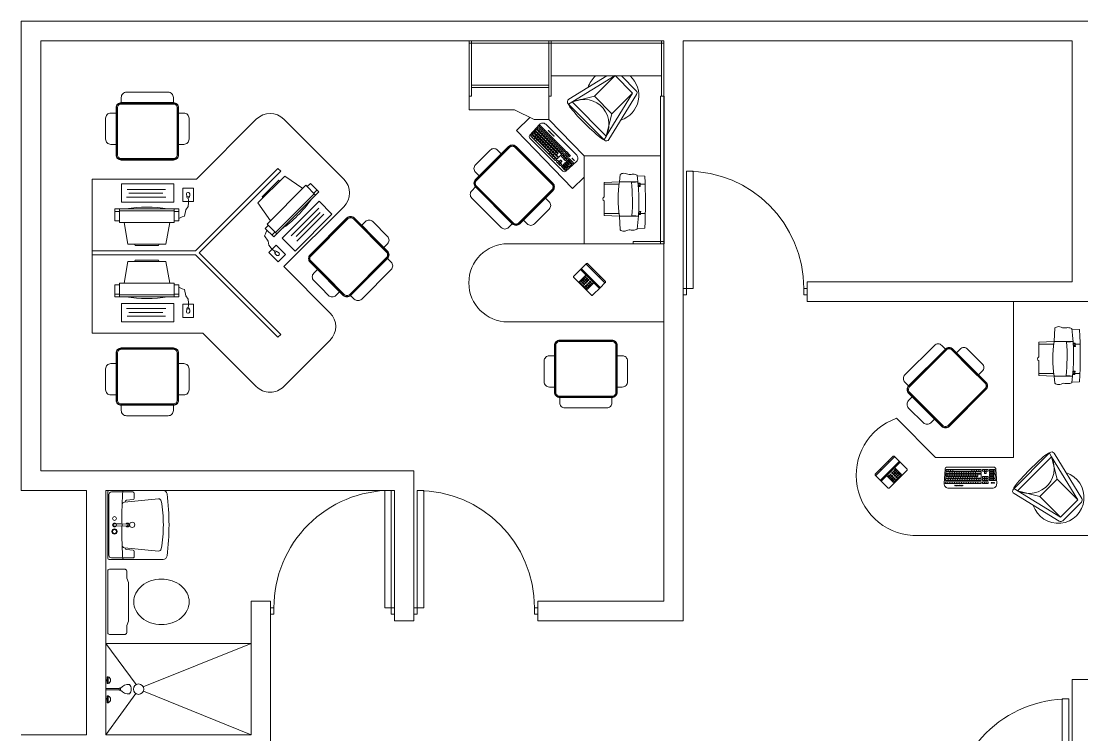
# Model space of a CAD drawing. Header units: millimetres. Extents: x 94 to 362, y 157 to 221.
# Drawn here: x 167.76 to 175.9, y 190.39 to 195.86 of the extents above; entities that cross this region are included whole.
import ezdxf

# ---------------------------------------------------------------- set-up
doc = ezdxf.new("R2010")
doc.units = ezdxf.units.MM
doc.layers.get('0').update_dxf_attribs({"lineweight": 9})
doc.layers.add('puertas y muebles', color=6, linetype='Continuous', lineweight=9)

# ---------------------------------------------------------------- blocks, each defined once
blk = doc.blocks.new('PUERTA90')
at = {"layer": 'puertas y muebles'}
for points in [[(0.025, -0.025), (-0.025, -0.025), (-0.025, 0), (0.025, 0)], [(0.925, -0.925), (0.925, -0.875), (0.025, -0.875), (0.025, -0.925)], [(0.025, -0.95), (-0.025, -0.95), (-0.025, -0.925), (0.025, -0.925)]]:
    blk.add_lwpolyline(points, close=True, dxfattribs=at)
blk.add_arc((0.025, -0.925), 0.9, 360, 90, dxfattribs=at)
blk = doc.blocks.new('S39')
for points in [[(-0.25, -0.1), (-0.25, -0.05, -0.414214), (-0.2, 0), (0.2, 0, -0.414214), (0.25, -0.05), (0.25, -0.1), (-0.25, -0.1)], [(-0.3, -0.4), (-0.3, -0.15, -0.414214), (-0.25, -0.1), (0.25, -0.1, -0.414214), (0.3, -0.15), (0.3, -0.6, -0.414214), (0.25, -0.65), (-0.25, -0.65, -0.414214), (-0.3, -0.6), (-0.3, -0.4)], [(-0.4, -0.35), (-0.4, -0.25, -0.414214), (-0.35, -0.2), (-0.3, -0.2), (-0.3, -0.5), (-0.35, -0.5, -0.414214), (-0.4, -0.45), (-0.4, -0.35)], [(0.3, -0.35), (0.3, -0.2), (0.35, -0.2, -0.414214), (0.4, -0.25), (0.4, -0.45, -0.414214), (0.35, -0.5), (0.3, -0.5), (0.3, -0.35)]]:
    blk.add_lwpolyline(points, format="xyb")
for points in [[(-0.296, -0.4), (-0.296, -0.15, -0.414214), (-0.25, -0.104), (0.25, -0.104, -0.414214), (0.296, -0.15), (0.296, -0.6, -0.414214), (0.25, -0.646), (-0.25, -0.646, -0.414214), (-0.296, -0.6)], [(-0.287, -0.4), (-0.287, -0.15, -0.414214), (-0.25, -0.113), (0.25, -0.113, -0.414214), (0.287, -0.15), (0.287, -0.6, -0.414214), (0.25, -0.637), (-0.25, -0.637, -0.414214), (-0.287, -0.6)]]:
    blk.add_lwpolyline(points, format="xyb", close=True)
blk = doc.blocks.new('MODULO_ESQUINERO')
at = {"layer": 'puertas y muebles'}
for p, q in [((0.2576, -0.0778), (0.114, -0.2212)), ((0.6314, -0.2867), (0.2853, -0.0745)), ((0.2749, -0.1051), (0.1413, -0.2385)), ((0.4338, -0.2643), (0.2749, -0.1051)), ((0.6051, -0.3076), (0.2749, -0.1051)), ((1.1809, -0.0917), (1.1784, -0.1501)), ((1.2234, -0.2877), (1.2234, -0.1452)), ((1.2359, -0.1441), (1.2359, -0.129)), ((1.2434, -0.1284), (1.2434, -0.0896)), ((1.2434, -0.1434), (1.2434, -0.1284)), ((1.2534, -0.1426), (1.2534, -0.1276)), ((1.2609, -0.1395), (1.2609, -0.127)), ((1.4509, -0.1367), (1.4509, -0.1242)), ((1.4584, -0.1395), (1.4584, -0.1245)), ((1.4684, -0.125), (1.4684, -0.0885)), ((1.4684, -0.14), (1.4684, -0.125)), ((1.4759, -0.1404), (1.4759, -0.1254)), ((1.4859, -0.1911), (1.4859, -0.1611)), ((1.4884, -0.2877), (1.4884, -0.1412)), ((1.5809, -0.0917), (1.5834, -0.1501)), ((0.3602, -0.5967), (0.1413, -0.2385)), ((0.3002, -0.3977), (0.1413, -0.2385)), ((1.2259, -0.1952), (1.2259, -0.1651)), ((0.3224, -0.5952), (0.1107, -0.2488)), ((0.4338, -0.2643), (0.3002, -0.3977)), ((0.6051, -0.3076), (0.3433, -0.5691)), ((0.6355, -0.3218), (0.3575, -0.5994)), ((0.6051, -0.3076), (0.4338, -0.2643)), ((1.2234, -0.2877), (1.1684, -0.2827)), ((1.2234, -0.2877), (1.2284, -0.4039)), ((1.2434, -0.2905), (1.2434, -0.4039)), ((1.4684, -0.2905), (1.4684, -0.4039)), ((1.4884, -0.2877), (1.4834, -0.4039)), ((1.4884, -0.2877), (1.5934, -0.2827)), ((0.3433, -0.5691), (0.3002, -0.3977)), ((1.2284, -0.4039), (1.3407, -0.4039)), ((1.3712, -0.4039), (1.4834, -0.4039)), ((0.399, -0.7282), (0.5089, -0.7341)), ((0.3642, -1.0976), (0.3642, -0.7611)), ((0.3994, -0.8358), (0.3994, -0.795)), ((0.4126, -0.808), (0.3994, -0.808)), ((0.4107, -0.7931), (0.4013, -0.7931)), ((0.4126, -0.8358), (0.4126, -0.795)), ((0.4222, -0.7817), (0.4222, -0.7402)), ((0.4354, -0.7531), (0.4222, -0.7531)), ((0.4354, -0.7632), (0.4222, -0.7632)), ((0.4354, -0.7734), (0.4222, -0.7734)), ((0.4222, -0.8358), (0.4222, -0.795)), ((0.4354, -0.808), (0.4222, -0.808)), ((0.4335, -0.7835), (0.424, -0.7835)), ((0.4335, -0.7931), (0.424, -0.7931)), ((0.4241, -0.7383), (0.4336, -0.7389)), ((0.4354, -0.7817), (0.4354, -0.7407)), ((0.4354, -0.8358), (0.4354, -0.795)), ((0.4404, -0.7817), (0.4404, -0.7412)), ((0.4719, -0.7531), (0.4404, -0.7531)), ((0.4536, -0.7632), (0.4404, -0.7632)), ((0.4536, -0.7734), (0.4404, -0.7734)), ((0.4404, -0.8358), (0.4404, -0.795)), ((0.4536, -0.808), (0.4404, -0.808)), ((0.4518, -0.7835), (0.4423, -0.7835)), ((0.4518, -0.7931), (0.4423, -0.7931)), ((0.4424, -0.7393), (0.4701, -0.7408)), ((0.4536, -0.7817), (0.4536, -0.7531)), ((0.4536, -0.8358), (0.4536, -0.795)), ((0.4587, -0.7817), (0.4587, -0.7531)), ((0.4719, -0.7632), (0.4587, -0.7632)), ((0.4719, -0.7734), (0.4587, -0.7734)), ((0.47, -0.7835), (0.4606, -0.7835)), ((0.4719, -0.7817), (0.4719, -0.7427)), ((0.4769, -0.7817), (0.4769, -0.7432)), ((0.5084, -0.7531), (0.4769, -0.7531)), ((0.4901, -0.7632), (0.4769, -0.7632)), ((0.4901, -0.7734), (0.4769, -0.7734)), ((0.4769, -0.8209), (0.4769, -0.8098)), ((0.4883, -0.7835), (0.4788, -0.7835)), ((0.4883, -0.808), (0.4788, -0.808)), ((0.4789, -0.7413), (0.5066, -0.7428)), ((0.4901, -0.7817), (0.4901, -0.7531)), ((0.4901, -0.8209), (0.4901, -0.8098)), ((0.4952, -0.7817), (0.4952, -0.7531)), ((0.5084, -0.7632), (0.4952, -0.7632)), ((0.5084, -0.7734), (0.4952, -0.7734)), ((0.4952, -0.8358), (0.4952, -0.795)), ((0.5084, -0.808), (0.4952, -0.808)), ((0.5065, -0.7835), (0.4971, -0.7835)), ((0.5065, -0.7931), (0.4971, -0.7931)), ((0.5084, -0.7817), (0.5084, -0.7447)), ((0.5084, -0.8358), (0.5084, -0.795)), ((0.5254, -1.1081), (0.5254, -0.7506)), ((0.4126, -0.8228), (0.3994, -0.8228)), ((0.3994, -1.1205), (0.3994, -0.8491)), ((0.4126, -0.8719), (0.3994, -0.8719)), ((0.4126, -0.89), (0.3994, -0.89)), ((0.4107, -0.8376), (0.4013, -0.8376)), ((0.4107, -0.8472), (0.4013, -0.8472)), ((0.4126, -1.12), (0.4126, -0.8491)), ((0.4354, -0.8228), (0.4222, -0.8228)), ((0.4222, -1.1185), (0.4222, -0.8491)), ((0.4354, -0.8654), (0.4222, -0.8654)), ((0.4354, -0.8835), (0.4222, -0.8835)), ((0.4335, -0.8376), (0.424, -0.8376)), ((0.4335, -0.8472), (0.424, -0.8472)), ((0.4354, -1.118), (0.4354, -0.8491)), ((0.4536, -0.8228), (0.4404, -0.8228)), ((0.4404, -1.1175), (0.4404, -0.8491)), ((0.4536, -0.8814), (0.4404, -0.8814)), ((0.4518, -0.8376), (0.4423, -0.8376)), ((0.47, -0.8472), (0.4423, -0.8472)), ((0.4536, -1.117), (0.4536, -0.8719)), ((0.4719, -0.8719), (0.4536, -0.8719)), ((0.4587, -1.1165), (0.4587, -0.8719)), ((0.4719, -0.89), (0.4587, -0.89)), ((0.4719, -1.116), (0.4719, -0.8491)), ((0.4769, -1.1155), (0.4769, -0.8491)), ((0.4901, -0.89), (0.4769, -0.89)), ((0.4883, -0.8228), (0.4788, -0.8228)), ((0.4883, -0.8472), (0.4788, -0.8472)), ((0.4901, -1.115), (0.4901, -0.8491)), ((0.5084, -0.8228), (0.4952, -0.8228)), ((0.4952, -1.1146), (0.4952, -0.8491)), ((0.5084, -0.865), (0.4952, -0.865)), ((0.5084, -0.883), (0.4952, -0.883)), ((0.5065, -0.8376), (0.4971, -0.8376)), ((0.5065, -0.8472), (0.4971, -0.8472)), ((0.5084, -1.114), (0.5084, -0.8491)), ((0.4126, -0.9081), (0.3994, -0.9081)), ((0.4126, -0.9261), (0.3994, -0.9261)), ((0.4126, -0.9442), (0.3994, -0.9442)), ((0.4126, -0.9622), (0.3994, -0.9622)), ((0.4354, -0.9015), (0.4222, -0.9015)), ((0.4354, -0.9196), (0.4222, -0.9196)), ((0.4354, -0.9376), (0.4222, -0.9376)), ((0.4354, -0.9557), (0.4222, -0.9557)), ((0.4354, -0.9737), (0.4222, -0.9737)), ((0.4536, -0.8971), (0.4404, -0.8971)), ((0.4536, -0.9152), (0.4404, -0.9152)), ((0.4536, -0.9332), (0.4404, -0.9332)), ((0.4536, -0.9513), (0.4404, -0.9513)), ((0.4536, -0.9694), (0.4404, -0.9694)), ((0.4719, -0.9081), (0.4587, -0.9081)), ((0.4719, -0.9261), (0.4587, -0.9261)), ((0.4719, -0.9442), (0.4587, -0.9442)), ((0.4719, -0.9622), (0.4587, -0.9622)), ((0.4901, -0.9081), (0.4769, -0.9081)), ((0.4901, -0.9261), (0.4769, -0.9261)), ((0.4901, -0.9442), (0.4769, -0.9442)), ((0.4901, -0.9622), (0.4769, -0.9622)), ((0.5084, -0.9011), (0.4952, -0.9011)), ((0.5084, -0.9191), (0.4952, -0.9191)), ((0.4126, -0.9803), (0.3994, -0.9803)), ((0.4126, -0.9984), (0.3994, -0.9984)), ((0.4126, -1.0164), (0.3994, -1.0164)), ((0.4126, -1.0345), (0.3994, -1.0345)), ((0.4126, -1.0525), (0.3994, -1.0525)), ((0.4354, -0.9918), (0.4222, -0.9918)), ((0.4354, -1.0099), (0.4222, -1.0099)), ((0.4354, -1.0279), (0.4222, -1.0279)), ((0.4354, -1.046), (0.4222, -1.046)), ((0.4536, -0.9874), (0.4404, -0.9874)), ((0.4536, -1.0055), (0.4404, -1.0055)), ((0.4536, -1.0235), (0.4404, -1.0235)), ((0.4536, -1.0416), (0.4404, -1.0416)), ((0.4719, -0.9803), (0.4587, -0.9803)), ((0.4719, -0.9984), (0.4587, -0.9984)), ((0.4719, -1.0164), (0.4587, -1.0164)), ((0.4719, -1.0345), (0.4587, -1.0345)), ((0.4719, -1.0525), (0.4587, -1.0525)), ((0.4901, -0.9803), (0.4769, -0.9803)), ((0.4901, -0.9984), (0.4769, -0.9984)), ((0.4901, -1.0164), (0.4769, -1.0164)), ((0.4901, -1.0345), (0.4769, -1.0345)), ((0.4901, -1.0525), (0.4769, -1.0525)), ((0.399, -1.1305), (0.5089, -1.1246)), ((0.4126, -1.0706), (0.3994, -1.0706)), ((0.4126, -1.0887), (0.3994, -1.0887)), ((0.4126, -1.1069), (0.3994, -1.1069)), ((0.4014, -1.1224), (0.4108, -1.1218)), ((0.4354, -1.064), (0.4222, -1.064)), ((0.4354, -1.0821), (0.4222, -1.0821)), ((0.4354, -1.1004), (0.4222, -1.1004)), ((0.4241, -1.1204), (0.4336, -1.1199)), ((0.4536, -1.0597), (0.4404, -1.0597)), ((0.4536, -1.0777), (0.4404, -1.0777)), ((0.4536, -1.0958), (0.4404, -1.0958)), ((0.4424, -1.1194), (0.4519, -1.1189)), ((0.4719, -1.0706), (0.4587, -1.0706)), ((0.4719, -1.0887), (0.4587, -1.0887)), ((0.4719, -1.1069), (0.4587, -1.1069)), ((0.4607, -1.1184), (0.4701, -1.1179)), ((0.4901, -1.0706), (0.4769, -1.0706)), ((0.4901, -1.0887), (0.4769, -1.0887)), ((0.4789, -1.1174), (0.4884, -1.1169)), ((0.5084, -1.0636), (0.4952, -1.0636)), ((0.5084, -1.0817), (0.4952, -1.0817)), ((0.5084, -1.1), (0.4952, -1.1)), ((0.4972, -1.1164), (0.5066, -1.1159)), ((0.5271, -1.5184), (0.4684, -1.4597)), ((0.4083, -1.5198), (0.467, -1.5785)), ((0.5024, -1.6138), (0.5095, -1.6209)), ((0.5696, -1.5608), (0.5625, -1.5537))]:
    blk.add_line(p, q, dxfattribs=at)
blk.add_lwpolyline([(-0.1155, 0.0257), (1.8946, 0.0257), (1.8946, 0), (-0.1155, 0)], close=True, dxfattribs=at)
for points in [[(0, -1.3288, 0.858271), (0.9, -1.4968), (0.6, -1.1968), (0.6, -0.6), (1.7968, -0.6), (1.7968, 0), (0.6, 0), (0, 0), (0, -1.3587)], [(0.5731, -1.4795), (0.5095, -1.4158, 0.414214), (0.5024, -1.4158), (0.3645, -1.5537, 0.414214), (0.3645, -1.5608), (0.4281, -1.6244)], [(0.4564, -1.6527), (0.4635, -1.6598, 0.414214), (0.4706, -1.6598), (0.6085, -1.5219, 0.414214), (0.6085, -1.5148), (0.6014, -1.5078)]]:
    blk.add_lwpolyline(points, format="xyb", dxfattribs=at)
for points in [[(0.4684, -1.4597), (0.4083, -1.5198)], [(0.4175, -1.6138), (0.5625, -1.4689)]]:
    blk.add_lwpolyline(points, dxfattribs=at)
blk.add_lwpolyline([(0.6014, -1.5078), (0.5731, -1.4795, 0.414214), (0.566, -1.4795), (0.4281, -1.6174, 0.414214), (0.4281, -1.6244), (0.4564, -1.6527, 0.414214), (0.4635, -1.6527), (0.6014, -1.5148, 0.414214)], format="xyb", close=True, dxfattribs=at)
for centre, radius in [((0.4051, -0.7481), 0.0022), ((0.4051, -0.7576), 0.0022), ((0.4051, -0.7672), 0.0022), ((0.3836, -0.9892), 0.0022), ((0.3836, -0.9988), 0.0022), ((0.3836, -1.0083), 0.0022), ((0.3836, -1.0179), 0.0022), ((0.3836, -1.0275), 0.0022), ((0.3836, -1.0371), 0.0022), ((0.3836, -1.0466), 0.0022), ((0.4246, -1.5219), 0.005), ((0.4352, -1.5113), 0.005), ((0.4352, -1.5325), 0.005), ((0.4458, -1.5219), 0.005), ((0.4458, -1.5431), 0.005), ((0.4494, -1.4972), 0.005), ((0.4564, -1.5325), 0.005), ((0.46, -1.4866), 0.005), ((0.46, -1.5078), 0.005), ((0.467, -1.5431), 0.005), ((0.4706, -1.4759), 0.005), ((0.4706, -1.4972), 0.005), ((0.4706, -1.5184), 0.005), ((0.4812, -1.4866), 0.005), ((0.4812, -1.5078), 0.005), ((0.4812, -1.529), 0.005), ((0.4918, -1.4972), 0.005), ((0.4918, -1.5184), 0.005), ((0.5024, -1.5078), 0.005), ((0.4564, -1.5537), 0.005)]:
    blk.add_circle(centre, radius, dxfattribs=at)
for centre, radius, start, end in [((0.2934, -0.2573), 0.1997, 17.82668, 252.08276), ((0.2735, -0.0937), 0.0225, 58.48127, 134.95472), ((1.3809, -1.7954), 1.6577, 82.80817, 97.19183), ((1.3809, -5.0408), 4.9531, 87.68585, 92.31415), ((1.3809, -1.7954), 1.6727, 94.11393, 94.97297), ((1.3809, -1.7954), 1.6602, 94.14496, 94.40451), ((1.3809, -1.7954), 1.6727, 86.74418, 87.60157), ((1.3809, -1.7954), 1.6602, 87.32441, 87.5835), ((0.1299, -0.2371), 0.0225, 134.95472, 211.42817), ((1.3809, -1.7954), 1.6077, 86.25533, 95.53251), ((0.6196, -0.3059), 0.0225, 314.95472, 58.48127), ((1.3559, 0.5851), 0.8828, 261.36794, 278.63206), ((1.3559, -0.3972), 0.0166, 203.49127, 336.50873), ((0.3416, -0.5835), 0.0225, 211.42817, 314.95472), ((0.3972, -0.7611), 0.033, 86.90594, 180), ((0.4013, -0.795), 0.00187, 90, 180), ((0.4107, -0.795), 0.00187, 360, 90), ((0.424, -0.7402), 0.00187, 86.90594, 180), ((0.424, -0.7817), 0.00187, 180, 270), ((0.424, -0.795), 0.00187, 90, 180), ((0.4335, -0.7817), 0.00187, 270, 360), ((0.4335, -0.795), 0.00187, 360, 90), ((0.4335, -0.7407), 0.00187, 360, 86.90594), ((0.4423, -0.7412), 0.00187, 86.90594, 180), ((0.4423, -0.7817), 0.00187, 180, 270), ((0.4423, -0.795), 0.00187, 90, 180), ((0.4518, -0.7817), 0.00187, 270, 360), ((0.4518, -0.795), 0.00187, 360, 90), ((0.4606, -0.7817), 0.00187, 180, 270), ((0.47, -0.7817), 0.00187, 270, 360), ((0.47, -0.7427), 0.00187, 360, 86.90594), ((0.4788, -0.7432), 0.00187, 86.90594, 180), ((0.4788, -0.7817), 0.00187, 180, 270), ((0.4788, -0.8098), 0.00187, 90, 180), ((0.4883, -0.7817), 0.00187, 270, 360), ((0.4883, -0.8098), 0.00187, 360, 90), ((0.4971, -0.7817), 0.00187, 180, 270), ((0.4971, -0.795), 0.00187, 90, 180), ((0.5065, -0.7817), 0.00187, 270, 360), ((0.5065, -0.795), 0.00187, 360, 90), ((0.5065, -0.7447), 0.00187, 360, 86.90594), ((0.5089, -0.7506), 0.0165, 0, 90), ((0.4013, -0.8358), 0.00187, 180, 270), ((0.4013, -0.8491), 0.00187, 90, 180), ((0.4107, -0.8358), 0.00187, 270, 360), ((0.4107, -0.8491), 0.00187, 360, 90), ((0.424, -0.8358), 0.00187, 180, 270), ((0.424, -0.8491), 0.00187, 90, 180), ((0.4335, -0.8358), 0.00187, 270, 360), ((0.4335, -0.8491), 0.00187, 360, 90), ((0.4423, -0.8358), 0.00187, 180, 270), ((0.4423, -0.8491), 0.00187, 90, 180), ((0.4518, -0.8358), 0.00187, 270, 360), ((0.47, -0.8491), 0.00187, 360, 90), ((0.4788, -0.8209), 0.00187, 180, 270), ((0.4788, -0.8491), 0.00187, 90, 180), ((0.4883, -0.8209), 0.00187, 270, 360), ((0.4883, -0.8491), 0.00187, 360, 90), ((0.4971, -0.8358), 0.00187, 180, 270), ((0.4971, -0.8491), 0.00187, 90, 180), ((0.5065, -0.8358), 0.00187, 270, 360), ((0.5065, -0.8491), 0.00187, 360, 90), ((0.3972, -1.0976), 0.033, 180, 273.09408), ((0.4013, -1.1205), 0.00187, 180, 273.09408), ((0.4107, -1.12), 0.00187, 273.09408, 360), ((0.424, -1.1185), 0.00187, 180, 273.09408), ((0.4335, -1.118), 0.00187, 273.09408, 360), ((0.4423, -1.1175), 0.00187, 180, 273.09408), ((0.4518, -1.117), 0.00187, 273.09408, 360), ((0.4606, -1.1165), 0.00187, 180, 273.09408), ((0.47, -1.116), 0.00187, 273.09408, 360), ((0.4788, -1.1155), 0.00187, 180, 273.09408), ((0.4883, -1.115), 0.00187, 273.09408, 360), ((0.4971, -1.1146), 0.00187, 180, 273.09408), ((0.5065, -1.114), 0.00187, 273.09408, 360), ((0.5089, -1.1081), 0.0165, 270, 0)]:
    blk.add_arc(centre, radius, start, end, dxfattribs=at)
for centre, major_axis, ratio, start_param, end_param in [((0.5265, -0.492), (-0.1304, 0.1642), 0.944097, -1.254746, 1.312394), ((0.4968, -0.4603), (-0.1366, -0.1364), 0.086668, 6.241492, 9.4576)]:
    blk.add_ellipse(centre, major_axis=major_axis, ratio=ratio, start_param=start_param, end_param=end_param, dxfattribs=at)
for points in [[(1.1684, -0.2827), (1.1584, -0.2537), (1.1684, -0.2119), (1.1659, -0.182), (1.1734, -0.1507)], [(1.5934, -0.2827), (1.6034, -0.2537), (1.5934, -0.2119), (1.5959, -0.182), (1.5884, -0.1507)]]:
    blk.add_spline(points, degree=3, dxfattribs=at)
at = {"layer": 'puertas y muebles', "xscale": 0.7999999999999582, "yscale": 0.7999999999999582, "zscale": 0.7999999999999582, "rotation": 225.0000000000057}
blk.add_blockref('S39', (1.3467, -1.3193), dxfattribs=at)
blk = doc.blocks.new('PC')
at = {"layer": 'puertas y muebles'}
for p, q in [((-0.214, 0.488), (-0.3151, 0.488)), ((-0.3151, 0.4491), (-0.3151, 0.488)), ((-0.2359, 0.4491), (-0.2359, 0.488)), ((-0.214, -0.0564), (-0.214, 0.488)), ((-0.3307, 0.4102), (-0.5135, 0.378)), ((-0.5135, 0.0536), (-0.5135, 0.378)), ((-0.3307, -0.0175), (-0.3307, 0.4491)), ((-0.214, 0.4491), (-0.3307, 0.4491)), ((-0.2296, -0.0175), (-0.2296, 0.4491)), ((-0.114, 0.0427), (-0.114, 0.3764)), ((-0.0495, 0.0475), (-0.0495, 0.3748)), ((-0.5251, 0.3157), (-0.5135, 0.3204)), ((-0.5251, 0.1159), (-0.5251, 0.3157)), ((-0.0802, 0.0604), (-0.0802, 0.3506)), ((-0.5135, 0.1112), (-0.5251, 0.1159)), ((-0.3307, 0.0214), (-0.5135, 0.0536)), ((-0.214, -0.0175), (-0.3307, -0.0175)), ((-0.3151, -0.0564), (-0.3151, -0.0175)), ((-0.214, -0.0564), (-0.3151, -0.0564)), ((-0.2359, -0.0564), (-0.2359, -0.0175))]:
    blk.add_line(p, q, dxfattribs=at)
blk.add_lwpolyline([(-0.1207, 0.5664), (-0.138, 0.5703), (-0.1619, 0.5703), (-0.1939, 0.5663), (-0.2228, 0.5464), (-0.2757, 0.5364), (-0.2817, 0.5175), (-0.2956, 0.4876)], dxfattribs=at)
for points in [[(-0.1502, 0.5229), (-0.0365, 0.5229), (-0.0365, 0.6118), (-0.1502, 0.6118)], [(0, 0.4447), (-0.1555, 0.4447), (-0.1555, 0), (0, 0)]]:
    blk.add_lwpolyline(points, close=True, dxfattribs=at)
for centre, radius, start, end in [((-0.1114, 0.5665), 0.00929, 113.29997, 256.59583), ((-0.0932, 0.5422), 0.0395, 76.77696, 123.65142), ((-0.1182, 0.4719), 0.0857, 71.07626, 86.91202), ((-0.0878, 0.5674), 0.0226, 148.91778, 207.51041), ((-0.0869, 0.5667), 0.0142, 255.92019, 78.58212), ((-1.2348, 0.2158), 1.0364, 350.06052, 9.93948)]:
    blk.add_arc(centre, radius, start, end, dxfattribs=at)
blk = doc.blocks.new('MODULO_3PERS')
at = {"layer": 'puertas y muebles'}
for p, q in [((-0.6505, 1.0253), (-1.1102, 0.5657)), ((0.0212, 0.5657), (-0.4384, 1.0253)), ((-0.6046, 0.647), (-0.6258, 0.6258)), ((-0.6258, 0.6258), (0, 0)), ((-0.6046, 0.647), (0.0274, 0.015)), ((0.8212, 0.5657), (0.0212, 0.5657)), ((0.8212, 0.5657), (0.8212, -0.6157)), ((-1.1102, 0.3536), (-0.6505, -0.1061)), ((0, 0), (-0.6258, -0.6258)), ((0.8212, 0.015), (0.0274, 0.015)), ((0.0274, -0.015), (-0.6046, -0.647)), ((0.8212, -0.015), (0.0274, -0.015)), ((-1.0041, -0.4596), (-0.6505, -0.1061)), ((-0.6046, -0.647), (-0.6258, -0.6258)), ((-0.0288, -0.6157), (-0.4384, -1.0253)), ((0.8212, -0.6157), (-0.0288, -0.6157)), ((-0.6505, -1.0253), (-1.0041, -0.6718))]:
    blk.add_line(p, q, dxfattribs=at)
for centre, start, end in [((-0.5445, 0.9192), 45, 135), ((-1.0041, 0.4596), 135, 225), ((-0.898, -0.5657), 135, 225), ((-0.5445, -0.9192), 225, 315)]:
    blk.add_arc(centre, 0.15, start, end, dxfattribs=at)
at = {"layer": 'puertas y muebles', "xscale": 0.7999999999999545, "yscale": 0.7999999999999545, "zscale": 0.7999999999999545}
blk.add_blockref('S39', (0.3979, 1.2323), dxfattribs=at)
at = {"layer": 'puertas y muebles'}
for name, p, xscale, yscale, zscale, rotation in [('PC', (-1.0188, 0.2964), 0.9000000000000233, 0.9000000000000233, 0.9000000000000233, 225), ('PC', (0.5952, 0.5293), 0.8999999999999773, 0.8999999999999773, 0.8999999999999773, 90), ('S39', (-1.3605, -0.2415), 0.7999999999999582, 0.7999999999999582, 0.7999999999999582, 134.9999999999943), ('PC', (0.5952, -0.5293), -0.8999999999999773, 0.8999999999999773, 0.9, 90), ('S39', (0.3979, -1.2499), -0.7999999999999545, 0.7999999999999545, 0.8, 180)]:
    blk.add_blockref(name, p, dxfattribs=dict(at, xscale=xscale, yscale=yscale, zscale=zscale, rotation=rotation))
blk = doc.blocks.new('MODULO_CAJON')
at = {"layer": 'puertas y muebles'}
for p, q in [((0.2699, -0.8633), (0.2699, -0.0177)), ((1.0388, -0.1445), (1.0363, -0.2028)), ((1.1013, -0.1811), (1.1013, -0.1423)), ((1.3263, -0.1777), (1.3263, -0.1412)), ((1.4388, -0.1445), (1.4413, -0.2028)), ((0.401, -0.2387), (0.2674, -0.3721)), ((0.3837, -0.2114), (0.2699, -0.3251)), ((0.56, -0.3979), (0.401, -0.2387)), ((0.7313, -0.4412), (0.401, -0.2387)), ((0.7575, -0.4204), (0.4114, -0.2081)), ((1.0813, -0.3404), (1.0813, -0.1979)), ((1.0838, -0.2479), (1.0838, -0.2178)), ((1.0938, -0.1968), (1.0938, -0.1817)), ((1.1013, -0.1961), (1.1013, -0.1811)), ((1.1113, -0.1953), (1.1113, -0.1803)), ((1.1188, -0.1923), (1.1188, -0.1797)), ((1.3088, -0.1894), (1.3088, -0.1769)), ((1.3163, -0.1922), (1.3163, -0.1772)), ((1.3263, -0.1927), (1.3263, -0.1777)), ((1.3338, -0.1931), (1.3338, -0.1781)), ((1.3438, -0.2439), (1.3438, -0.2138)), ((1.3463, -0.3404), (1.3463, -0.1939)), ((0.4263, -0.5313), (0.2674, -0.3721)), ((0.4863, -0.7303), (0.2674, -0.3721)), ((0.56, -0.3979), (0.4263, -0.5313)), ((0.7313, -0.4412), (0.56, -0.3979)), ((1.0813, -0.3404), (1.0263, -0.3354)), ((1.0813, -0.3404), (1.0863, -0.4566)), ((1.1013, -0.3432), (1.1013, -0.4566)), ((1.3263, -0.3432), (1.3263, -0.4566)), ((1.3463, -0.3404), (1.3413, -0.4566)), ((1.3463, -0.3404), (1.4513, -0.3354)), ((0.4485, -0.7289), (0.2699, -0.4366)), ((0.7313, -0.4412), (0.4694, -0.7027)), ((0.7616, -0.4555), (0.4836, -0.7331)), ((1.0863, -0.4566), (1.1985, -0.4566)), ((1.229, -0.4566), (1.3413, -0.4566)), ((1.8151, -0.494), (1.8081, -0.487)), ((0.4694, -0.7027), (0.4263, -0.5313)), ((1.748, -0.5471), (1.755, -0.5541)), ((1.9092, -0.5881), (1.8505, -0.5294)), ((0.6044, -0.8811), (0.8834, -0.6099)), ((1.7904, -0.5895), (1.8491, -0.6482)), ((0.6407, -0.9061), (0.8786, -0.6682)), ((0.8507, -0.7459), (0.8795, -0.717)), ((0.86, -0.7552), (0.8889, -0.7264)), ((0.8797, -0.7355), (0.8704, -0.7262)), ((0.8889, -0.7237), (0.8822, -0.717)), ((0.905, -0.7237), (0.9344, -0.6944)), ((0.9117, -0.733), (0.905, -0.7264)), ((0.9202, -0.7272), (0.9109, -0.7178)), ((0.9144, -0.733), (0.9433, -0.7041)), ((0.918, -0.7366), (0.9466, -0.708)), ((0.9274, -0.72), (0.9181, -0.7107)), ((0.9331, -0.7401), (0.9238, -0.7308)), ((0.9346, -0.7128), (0.9253, -0.7035)), ((0.9265, -0.6695), (1, -0.7514)), ((0.9273, -0.746), (0.9475, -0.7257)), ((0.9309, -0.7495), (0.9511, -0.7293)), ((0.9403, -0.7329), (0.931, -0.7236)), ((0.9371, -0.6945), (0.9434, -0.7015)), ((0.9604, -0.7386), (0.9382, -0.7164)), ((0.9402, -0.7589), (0.9678, -0.7313)), ((0.9493, -0.7081), (0.9678, -0.7287)), ((0.6494, -0.9472), (0.8413, -0.7553)), ((0.6591, -0.9562), (0.8506, -0.7646)), ((0.6669, -0.9619), (0.8574, -0.7714)), ((0.6766, -0.9709), (0.8667, -0.7807)), ((0.6805, -0.9741), (0.8703, -0.7843)), ((0.6902, -0.9831), (0.8635, -0.8098)), ((0.6941, -0.9863), (0.867, -0.8134)), ((0.7038, -0.9953), (0.8925, -0.8065)), ((0.7077, -0.9985), (0.8961, -0.8101)), ((0.7472, -1.0275), (1, -0.7747)), ((0.7961, -0.8191), (0.7868, -0.8097)), ((0.8089, -0.8063), (0.7996, -0.797)), ((0.8217, -0.7935), (0.8123, -0.7842)), ((0.8296, -0.8178), (0.8203, -0.8084)), ((0.8344, -0.7808), (0.8251, -0.7714)), ((0.8424, -0.805), (0.8331, -0.7957)), ((0.8506, -0.762), (0.8439, -0.7553)), ((0.8552, -0.7922), (0.8458, -0.7829)), ((0.8568, -0.8165), (0.8474, -0.8072)), ((0.8574, -0.7552), (0.8507, -0.7485)), ((0.8692, -0.746), (0.8599, -0.7367)), ((0.8667, -0.7781), (0.86, -0.7714)), ((0.8764, -0.8227), (0.8635, -0.8098)), ((0.8668, -0.762), (0.8956, -0.7331)), ((0.8735, -0.7713), (0.8668, -0.7646)), ((0.8925, -0.8039), (0.8729, -0.7843)), ((0.8853, -0.7621), (0.876, -0.7528)), ((0.8761, -0.7713), (0.905, -0.7425)), ((0.8797, -0.7749), (0.9085, -0.746)), ((0.8864, -0.7842), (0.8797, -0.7775)), ((0.8958, -0.7516), (0.8865, -0.7423)), ((0.8982, -0.775), (0.8889, -0.7657)), ((0.889, -0.7842), (0.9179, -0.7554)), ((0.905, -0.7398), (0.8983, -0.7331)), ((0.9054, -0.8168), (0.8988, -0.8101)), ((0.9087, -0.7645), (0.8994, -0.7552)), ((0.9179, -0.7527), (0.9112, -0.746)), ((0.916, -0.7902), (0.9239, -0.7824)), ((0.9227, -0.7995), (0.916, -0.7928)), ((0.9246, -0.746), (0.918, -0.7393)), ((0.9184, -0.8136), (0.9473, -0.7848)), ((0.9254, -0.7995), (0.9332, -0.7917)), ((0.9332, -0.789), (0.9265, -0.7824)), ((0.9369, -0.8138), (0.9276, -0.8044)), ((0.9278, -0.8229), (0.9566, -0.7941)), ((0.9376, -0.7589), (0.9309, -0.7522)), ((0.9461, -0.753), (0.9367, -0.7437)), ((0.9474, -0.8033), (0.9381, -0.7939)), ((0.9438, -0.7624), (0.971, -0.7352)), ((0.9505, -0.7718), (0.9438, -0.7651)), ((0.9532, -0.7458), (0.9439, -0.7365)), ((0.959, -0.7659), (0.9496, -0.7566)), ((0.9566, -0.7915), (0.9499, -0.7848)), ((0.9531, -0.7718), (0.9733, -0.7515)), ((0.9567, -0.7754), (0.9769, -0.7551)), ((0.9634, -0.7847), (0.9567, -0.778)), ((0.9662, -0.7587), (0.9568, -0.7494)), ((0.9719, -0.7788), (0.9626, -0.7695)), ((0.9863, -0.7645), (0.964, -0.7422)), ((0.966, -0.7847), (0.9922, -0.7585)), ((0.9791, -0.7716), (0.9697, -0.7623)), ((0.9737, -0.7353), (0.9923, -0.756)), ((0.7195, -0.8957), (0.7102, -0.8864)), ((0.7174, -1.0075), (0.9054, -0.8194)), ((0.7213, -1.0107), (0.909, -0.823)), ((0.7323, -0.8829), (0.723, -0.8736)), ((0.731, -1.0197), (0.9184, -0.8324)), ((0.7451, -0.8702), (0.7357, -0.8608)), ((0.753, -0.8944), (0.7437, -0.8851)), ((0.7578, -0.8574), (0.7485, -0.8481)), ((0.7658, -0.8816), (0.7565, -0.8723)), ((0.769, -0.9042), (0.7597, -0.8949)), ((0.7706, -0.8446), (0.7613, -0.8353)), ((0.7786, -0.8689), (0.7692, -0.8595)), ((0.7818, -0.8914), (0.7725, -0.8821)), ((0.7834, -0.8318), (0.774, -0.8225)), ((0.7913, -0.8561), (0.782, -0.8468)), ((0.7946, -0.8787), (0.7852, -0.8693)), ((0.7998, -0.8993), (0.7904, -0.89)), ((0.8041, -0.8433), (0.7948, -0.834)), ((0.8073, -0.8659), (0.798, -0.8566)), ((0.8125, -0.8865), (0.8032, -0.8772)), ((0.8169, -0.8306), (0.8075, -0.8212)), ((0.8201, -0.8531), (0.8108, -0.8438)), ((0.8253, -0.8738), (0.816, -0.8644)), ((0.8254, -0.8995), (0.8161, -0.8901)), ((0.8329, -0.8404), (0.8235, -0.831)), ((0.8381, -0.861), (0.8287, -0.8517)), ((0.8382, -0.8867), (0.8289, -0.8774)), ((0.8457, -0.8276), (0.8363, -0.8183)), ((0.8508, -0.8482), (0.8415, -0.8389)), ((0.851, -0.8739), (0.8416, -0.8646)), ((0.8636, -0.8355), (0.8543, -0.8261)), ((0.8637, -0.8611), (0.8544, -0.8518)), ((0.8688, -0.8819), (0.8595, -0.8726)), ((0.8765, -0.8484), (0.8672, -0.839)), ((0.8816, -0.8691), (0.8723, -0.8598)), ((0.8944, -0.8564), (0.885, -0.847)), ((0.9071, -0.8436), (0.8978, -0.8342)), ((0.9184, -0.8297), (0.9117, -0.823)), ((0.9251, -0.8229), (0.9184, -0.8163)), ((0.642, -0.954), (0.7239, -1.0275)), ((0.6494, -0.9499), (0.6565, -0.9562)), ((0.6683, -0.9469), (0.6589, -0.9376)), ((0.6669, -0.9646), (0.674, -0.9709)), ((0.6812, -0.934), (0.6719, -0.9247)), ((0.689, -0.9584), (0.6797, -0.9491)), ((0.694, -0.9212), (0.6846, -0.9119)), ((0.7019, -0.9455), (0.6926, -0.9361)), ((0.7052, -0.9681), (0.6958, -0.9587)), ((0.7067, -0.9085), (0.6974, -0.8991)), ((0.7147, -0.9327), (0.7054, -0.9234)), ((0.718, -0.9553), (0.7086, -0.946)), ((0.7231, -0.9759), (0.7138, -0.9666)), ((0.7275, -0.9199), (0.7181, -0.9106)), ((0.7307, -0.9425), (0.7214, -0.9332)), ((0.7359, -0.9632), (0.7266, -0.9538)), ((0.7402, -0.9072), (0.7309, -0.8978)), ((0.7435, -0.9298), (0.7342, -0.9204)), ((0.7487, -0.9504), (0.7393, -0.9411)), ((0.7488, -0.9761), (0.7395, -0.9667)), ((0.7563, -0.917), (0.7469, -0.9076)), ((0.7614, -0.9376), (0.7521, -0.9283)), ((0.7616, -0.9633), (0.7523, -0.954)), ((0.7667, -0.9841), (0.7573, -0.9747)), ((0.7742, -0.9249), (0.7649, -0.9155)), ((0.7744, -0.9505), (0.765, -0.9412)), ((0.787, -0.9121), (0.7776, -0.9027)), ((0.7871, -0.9378), (0.7778, -0.9284)), ((0.7999, -0.925), (0.7906, -0.9157)), ((0.8127, -0.9122), (0.8033, -0.9029)), ((0.6805, -0.9768), (0.6876, -0.9831)), ((0.6942, -0.989), (0.7012, -0.9954)), ((0.7102, -0.9889), (0.7009, -0.9795)), ((0.7078, -1.0012), (0.7148, -1.0076)), ((0.7214, -1.0135), (0.7284, -1.0198)), ((0.736, -0.9888), (0.7267, -0.9795)), ((0.741, -1.0098), (0.7316, -1.0004)), ((0.7539, -0.9968), (0.7446, -0.9875))]:
    blk.add_line(p, q, dxfattribs=at)
for points in [[(0, 0), (0.425, 0), (0.425, -0.0177), (0, -0.0177)], [(0, -1.4922), (0, 0), (0.0177, 0), (0.0177, -1.4922)], [(0.425, 0.002), (1.5571, 0.002), (1.5571, -0.0237), (0.425, -0.0237)], [(1.5393, -0.2343), (1.5393, 0.0031), (1.5571, 0.0031), (1.5571, -0.2343)], [(0, -0.8633), (0.425, -0.8633), (0.425, -0.8811), (0, -0.8811)], [(0.3413, -1.4745), (0.3413, -0.8811), (0.359, -0.8811), (0.359, -1.4745)], [(0, -1.4745), (0.425, -1.4745), (0.425, -1.4922), (0, -1.4922)]]:
    blk.add_lwpolyline(points, close=True, dxfattribs=at)
for points in [[(1.5571, -1.196), (1.5571, 0.0008), (2.1571, 0.0008), (2.1571, -1.196)], [(1.5571, -0.6099), (0.8834, -0.6099), (0.8834, -0.0237), (1.5571, -0.0237)], [(1.9, -0.494), (1.755, -0.639)], [(1.046, -0.6099), (1.133, -0.6994), (0.6893, -1.1305), (0.5887, -1.0269)], [(1.8491, -0.6482), (1.9092, -0.5881)], [(0.425, -1.4922), (0.5305, -1.4922), (0.5305, -1.1449), (0.6044, -0.9952), (0.6044, -0.8811), (0.425, -0.8811)]]:
    blk.add_lwpolyline(points, dxfattribs=at)
for points in [[(1.8611, -0.4551), (1.854, -0.4481, 0.414214), (1.8469, -0.4481), (1.7091, -0.586, 0.414214), (1.7091, -0.593), (1.7161, -0.6001)], [(1.7444, -0.6284), (1.8081, -0.692, 0.414214), (1.8151, -0.692), (1.953, -0.5541, 0.414214), (1.953, -0.5471), (1.8894, -0.4834)]]:
    blk.add_lwpolyline(points, format="xyb", dxfattribs=at)
blk.add_lwpolyline([(1.7161, -0.6001), (1.7444, -0.6284, 0.414214), (1.7515, -0.6284), (1.8894, -0.4905, 0.414214), (1.8894, -0.4834), (1.8611, -0.4551, 0.414214), (1.854, -0.4551), (1.7161, -0.593, 0.414214)], format="xyb", close=True, dxfattribs=at)
for centre, radius in [((1.8505, -0.5647), 0.005), ((1.8611, -0.5541), 0.005), ((1.8717, -0.5647), 0.005), ((1.8151, -0.6001), 0.005), ((1.8257, -0.5895), 0.005), ((1.8257, -0.6107), 0.005), ((1.8363, -0.5789), 0.005), ((1.8363, -0.6001), 0.005), ((1.8363, -0.6213), 0.005), ((1.8469, -0.5895), 0.005), ((1.8469, -0.6107), 0.005), ((1.8469, -0.6319), 0.005), ((1.8576, -0.6001), 0.005), ((1.8576, -0.6213), 0.005), ((1.8611, -0.5753), 0.005), ((1.8682, -0.6107), 0.005), ((1.8717, -0.586), 0.005), ((1.8823, -0.5753), 0.005), ((1.8823, -0.5966), 0.005), ((1.8929, -0.586), 0.005), ((0.9032, -0.7014), 0.0022), ((0.91, -0.6946), 0.0022), ((0.9167, -0.6879), 0.0022), ((0.6904, -0.8838), 0.0022), ((0.6972, -0.877), 0.0022), ((0.7039, -0.8702), 0.0022), ((0.7107, -0.8635), 0.0022), ((0.7175, -0.8567), 0.0022), ((0.7242, -0.8499), 0.0022), ((0.731, -0.8432), 0.0022)]:
    blk.add_circle(centre, radius, dxfattribs=at)
for centre, radius, start, end in [((1.2388, -5.0935), 4.9531, 87.68585, 92.31415), ((0.4195, -0.3909), 0.1997, 17.82668, 138.50921), ((0.3996, -0.2273), 0.0225, 58.48127, 134.95472), ((1.2388, -1.8481), 1.6577, 82.80817, 97.19183), ((1.2388, -1.8481), 1.6077, 86.25533, 95.53251), ((1.2388, -1.8481), 1.6727, 94.11393, 94.97297), ((1.2388, -1.8481), 1.6602, 94.14496, 94.40451), ((1.2388, -1.8481), 1.6727, 86.74418, 87.60157), ((1.2388, -1.8481), 1.6602, 87.32441, 87.5835), ((1.2138, 0.5324), 0.8828, 261.36794, 278.63206), ((0.7457, -0.4395), 0.0225, 314.95472, 58.48127), ((1.2138, -0.45), 0.0166, 203.49127, 336.50873), ((0.4195, -0.3909), 0.1997, 221.49079, 252.08276), ((0.4677, -0.7171), 0.0225, 211.42817, 314.95472), ((0.9019, -0.6916), 0.033, 41.90594, 135), ((0.8808, -0.7183), 0.00187, 45, 135), ((0.8875, -0.725), 0.00187, 315, 45), ((0.9064, -0.725), 0.00187, 135, 225), ((0.9357, -0.6957), 0.00187, 41.90594, 135), ((0.942, -0.7028), 0.00187, 315, 41.90594), ((0.9479, -0.7093), 0.00187, 41.90594, 135), ((0.9664, -0.73), 0.00187, 315, 41.90594), ((0.8426, -0.7566), 0.00187, 45, 135), ((0.852, -0.7472), 0.00187, 135, 225), ((0.8493, -0.7633), 0.00187, 315, 45), ((0.8587, -0.7539), 0.00187, 225, 315), ((0.8587, -0.7727), 0.00187, 45, 135), ((0.8681, -0.7633), 0.00187, 135, 225), ((0.8654, -0.7794), 0.00187, 315, 45), ((0.8716, -0.7856), 0.00187, 45, 135), ((0.8748, -0.77), 0.00187, 225, 315), ((0.881, -0.7762), 0.00187, 135, 225), ((0.8877, -0.7829), 0.00187, 225, 315), ((0.8912, -0.8052), 0.00187, 315, 45), ((0.897, -0.7344), 0.00187, 45, 135), ((0.8974, -0.8114), 0.00187, 45, 135), ((0.9036, -0.7411), 0.00187, 315, 45), ((0.9099, -0.7474), 0.00187, 45, 135), ((0.9131, -0.7317), 0.00187, 225, 315), ((0.9173, -0.7915), 0.00187, 135, 225), ((0.9193, -0.7379), 0.00187, 135, 225), ((0.9166, -0.754), 0.00187, 315, 45), ((0.9198, -0.8149), 0.00187, 135, 225), ((0.924, -0.7982), 0.00187, 225, 315), ((0.9252, -0.7837), 0.00187, 45, 135), ((0.926, -0.7446), 0.00187, 225, 315), ((0.9322, -0.7509), 0.00187, 135, 225), ((0.9319, -0.7904), 0.00187, 315, 45), ((0.9389, -0.7575), 0.00187, 225, 315), ((0.9451, -0.7638), 0.00187, 135, 225), ((0.9486, -0.7861), 0.00187, 45, 135), ((0.9518, -0.7705), 0.00187, 225, 315), ((0.958, -0.7767), 0.00187, 135, 225), ((0.9553, -0.7928), 0.00187, 315, 45), ((0.9647, -0.7834), 0.00187, 225, 315), ((0.9723, -0.7365), 0.00187, 41.90594, 135), ((0.9909, -0.7572), 0.00187, 315, 41.90594), ((0.9883, -0.7631), 0.0165, 315, 45), ((0.9041, -0.8181), 0.00187, 315, 45), ((0.9103, -0.8243), 0.00187, 45, 135), ((0.917, -0.831), 0.00187, 315, 45), ((0.9265, -0.8216), 0.00187, 225, 315), ((0.664, -0.9295), 0.033, 135, 228.09408), ((0.6507, -0.9485), 0.00187, 135, 228.09408), ((0.6577, -0.9548), 0.00187, 228.09408, 315), ((0.6682, -0.9632), 0.00187, 135, 228.09408), ((0.6752, -0.9695), 0.00187, 228.09408, 315), ((0.6818, -0.9754), 0.00187, 135, 228.09408), ((0.6888, -0.9818), 0.00187, 228.09408, 315), ((0.6954, -0.9876), 0.00187, 135, 228.09408), ((0.7025, -0.994), 0.00187, 228.09408, 315), ((0.709, -0.9999), 0.00187, 135, 228.09408), ((0.7161, -1.0062), 0.00187, 228.09408, 315), ((0.7226, -1.0121), 0.00187, 135, 228.09408), ((0.7355, -1.0159), 0.0165, 225, 315), ((0.7297, -1.0184), 0.00187, 228.09408, 315), ((1.8571, -1.196), 0.3, 180, 0)]:
    blk.add_arc(centre, radius, start, end, dxfattribs=at)
for centre, major_axis, ratio, start_param, end_param in [((0.6526, -0.6256), (-0.1304, 0.1642), 0.944097, -1.254746, 1.312394), ((0.6229, -0.594), (-0.1366, -0.1364), 0.086668, 6.241492, 9.4576)]:
    blk.add_ellipse(centre, major_axis=major_axis, ratio=ratio, start_param=start_param, end_param=end_param, dxfattribs=at)
for points in [[(1.0263, -0.3354), (1.0163, -0.3064), (1.0263, -0.2646), (1.0238, -0.2347), (1.0313, -0.2035)], [(1.4513, -0.3354), (1.4613, -0.3064), (1.4513, -0.2646), (1.4538, -0.2347), (1.4463, -0.2035)]]:
    blk.add_spline(points, degree=3, dxfattribs=at)
at = {"layer": 'puertas y muebles', "xscale": 0.7999999999999582, "yscale": 0.7999999999999582, "zscale": 0.7999999999999582, "rotation": 225.0000000000057}
blk.add_blockref('S39', (1.3199, -1.36), dxfattribs=at)
blk = doc.blocks.new('LAVABO')
at = {"layer": 'puertas y muebles'}
for p, q in [((-0.2373, 0.2642), (0.1778, 0.2642)), ((0.1595, 0.2522), (-0.0056, 0.2522)), ((0.1878, 0.2542), (0.1878, -0.2552)), ((-0.2016, 0.1997), (0.0595, 0.1743)), ((-0.0156, 0.2422), (-0.0156, 0.2033)), ((-0.0065, 0.1933), (0.0445, 0.1886)), ((0.0536, 0.1787), (0.0536, 0.1757)), ((0.1795, -0.2331), (0.1795, 0.2322)), ((0.1357, 0.0092), (0.0358, 0.0053)), ((0.1357, 0.0092), (0.0358, 0.0053)), ((0.1357, 0.0089), (0.0358, 0.0048)), ((0.1357, -0.0109), (0.0358, -0.0068)), ((0.1357, -0.0112), (0.0358, -0.0073)), ((0.1357, -0.0112), (0.0358, -0.0073)), ((0.0595, -0.1752), (-0.2016, -0.2007)), ((-0.0156, -0.2042), (-0.0156, -0.2431)), ((0.0445, -0.1896), (-0.0065, -0.1943)), ((0.0536, -0.1766), (0.0536, -0.1796)), ((0.1778, -0.2652), (-0.2373, -0.2652)), ((-0.0056, -0.2531), (0.1595, -0.2531))]:
    blk.add_line(p, q, dxfattribs=at)
blk.add_circle((0.1358, -0.051), 0.02, dxfattribs=at)
for centre, radius, start, end in [((0.0358, -0.001), 0.015, 25.71364, 331.50837), ((0.0358, -0.001), 0.015, 28.49163, 334.28636), ((0.0358, -0.001), 0.006, 88.79099, 269.52422), ((0.0358, -0.001), 0.006, 90.47578, 271.20901), ((0.0358, -0.001), 0.006, 90.47578, 271.20901), ((0.0358, -0.001), 0.006, 88.79099, 269.52422), ((0.1358, -0.001), 0.01, 265.66439, 90.38586), ((0.1358, -0.001), 0.01, 269.61414, 94.33561)]:
    blk.add_arc(centre, radius, start, end, dxfattribs=at)
for centre, major_axis, start_param, end_param in [((-0.2373, 0.2342), (-0.0212, 0.0212), -0.785398, 0.670167), ((-0.0056, 0.2422), (0.00707, 0.00707), 0.785398, 2.356194), ((0.0662, 0.2592), (-0.00354, 0.00354), 4.014577, 5.497787), ((-1.8389, 0.0919), (1.3558, 1.3558), 5.530746, 5.585373), ((0.1595, 0.2322), (0.0141, 0.0141), 5.497787, 7.068583), ((0.1778, 0.2542), (-0.00707, 0.00707), 3.926991, 5.497787), ((0.1778, 0.2542), (0.00707, 0.00707), 5.497787, 7.068583), ((2.1646, -0.0438), (-1.731, 1.731), 0.670167, 0.767701), ((0.9517, -0.0118), (0.8421, 0.8421), 2.191775, 2.346653), ((-0.2035, 0.1798), (0.0141, 0.0141), 0.688167, 2.191775), ((-0.0056, 0.2033), (-0.00707, 0.00707), 0.785398, 2.264146), ((0.0436, 0.1787), (-0.00707, 0.00707), 3.926991, 5.405738), ((0.0575, 0.1544), (0.0141, 0.0141), 5.535272, 6.971352), ((-2.2745, 0.0669), (-1.6643, 1.6643), 3.898359, 3.964476), ((0, 0), (-0.0144, 0.0144), 3.926991, 10.210176), ((0.1358, 0.049), (-0.0104, 0.0104), 3.926991, 10.210176), ((0.1358, -0.001), (-0.0104, 0.0104), 3.926991, 10.210176), ((2.1646, 0.0429), (1.731, 1.731), 2.373891, 2.471425), ((0.9517, 0.0109), (-0.8421, 0.8421), 0.79494, 0.949818), ((-2.2745, -0.0678), (1.6643, 1.6643), 5.460302, 5.526419), ((0.1358, -0.051), (-0.0104, 0.0104), 3.926991, 10.210176), ((0.0575, -0.1553), (0.0141, 0.0141), 4.024222, 5.460302), ((-1.8389, -0.0929), (-1.3558, 1.3558), 3.839405, 3.894032), ((-0.2373, -0.2352), (-0.0212, 0.0212), 0.900629, 2.356194), ((-0.2035, -0.1808), (0.0141, 0.0141), 2.520614, 4.024222), ((-0.0056, -0.2042), (0.00707, 0.00707), 0.877447, 2.356194), ((-0.0056, -0.2431), (0.00707, 0.00707), 2.356194, 3.926991), ((0.0436, -0.1796), (-0.00707, 0.00707), 2.448243, 3.926991), ((0.1595, -0.2331), (-0.0141, 0.0141), 2.356194, 3.926991), ((0.0662, -0.2602), (0.00354, 0.00354), 3.926991, 5.410201), ((0.1778, -0.2552), (0.00707, 0.00707), 3.926991, 5.497787), ((0.1778, -0.2552), (0.00707, 0.00707), 3.926991, 5.497787)]:
    blk.add_ellipse(centre, major_axis=major_axis, ratio=1, start_param=start_param, end_param=end_param, dxfattribs=at)
blk = doc.blocks.new('WCPLA')
at = {"color": 0, "linetype": 'ByBlock'}
for points in [[(0, 149.3), (-15.1, 181.1), (-15.1, 237.5, 0.414214), (-27.6, 250), (-148, 250, 0.414214), (-160.5, 237.5), (-160.5, -237.5, 0.414214), (-148, -250), (-27.6, -250, 0.414214), (-15.1, -237.5), (-15.1, -181.1), (0, -149.3)], [(464.5, 0, 0.117036), (449.1, 65.2, 0.104338), (402.3, 123.7, 0.09029), (335.1, 161.2, 0.08237), (252, 175, 0.08237), (169, 161.2, 0.09029), (101.8, 123.7, 0.104338), (55, 65.2, 0.117036), (39.5, 0, 0.117036), (55, -65.2, 0.104338), (101.8, -123.7, 0.09029), (169, -161.2, 0.08237), (252, -175, 0.08237), (335.1, -161.2, 0.09029), (402.3, -123.7, 0.104338), (449.1, -65.2, 0.117036)]]:
    blk.add_lwpolyline(points, format="xyb", close=True, dxfattribs=at)
blk = doc.blocks.new('REGADERA')
blk.add_line((169.5257, 190.3879), (168.4112, 190.3879))
at = {"layer": 'puertas y muebles'}
for p, q in [((168.6422, 190.7726), (168.4112, 191.0879)), ((168.6984, 190.7546), (169.5257, 191.0879)), ((168.4107, 190.8107), (168.4221, 190.8107)), ((168.4107, 190.8011), (168.4221, 190.8011)), ((168.4112, 190.7424), (168.5138, 190.7424)), ((168.4112, 190.7333), (168.5138, 190.7333)), ((168.6987, 190.7218), (169.5257, 190.3879)), ((168.4107, 190.6655), (168.4221, 190.6655)), ((168.4107, 190.6559), (168.4221, 190.6559)), ((168.6403, 190.7043), (168.4112, 190.3879))]:
    blk.add_line(p, q, dxfattribs=at)
for points in [[(168.4112, 191.0879), (169.5257, 191.0879), (169.5257, 190.3879), (168.4112, 190.3879)], [(168.4221, 190.7809), (168.4221, 190.8335), (168.4284, 190.8335), (168.4284, 190.7809)], [(168.5138, 190.7305), (168.5138, 190.7452), (168.5243, 190.7452), (168.5243, 190.7305)], [(168.4221, 190.6857), (168.4221, 190.6331), (168.4284, 190.6331), (168.4284, 190.6857)]]:
    blk.add_lwpolyline(points, close=True, dxfattribs=at)
blk.add_lwpolyline([(168.5243, 190.7445, -0.245995), (168.5921, 190.7744, -0.165677), (168.6059, 190.7375, -0.161696), (168.5927, 190.7013, -0.247972), (168.5243, 190.7312)], format="xyb", dxfattribs=at)
blk.add_circle((168.6621, 190.7379), 0.04, dxfattribs=at)
for centre in [(168.4185, 190.8072), (168.4185, 190.6594)]:
    blk.add_arc(centre, 0.0281, 290.64524, 69.35476, dxfattribs=at)

msp = doc.modelspace()

# ---------------------------------------------------------------- linework, layer by layer
for p, q in [((179.5112, 195.8629), (167.7612, 195.8629)), ((173.7924, 193.8629), (175.8257, 193.8629)), ((173.7924, 193.8629), (173.7924, 193.7129)), ((173.7924, 193.7129), (175.9757, 193.7129)), ((167.9112, 192.4129), (170.7757, 192.4129)), ((170.7757, 192.4129), (170.7757, 191.2629)), ((168.2612, 192.2629), (167.7612, 192.2629)), ((168.2612, 192.2629), (168.2612, 190.3879)), ((168.4112, 192.2629), (168.4112, 190.3879)), ((170.6257, 192.2629), (168.4112, 192.2629)), ((170.6257, 191.2629), (170.6257, 192.2629)), ((169.5257, 191.4129), (169.5257, 190.3879)), ((169.6757, 191.4129), (169.5257, 191.4129)), ((169.6757, 189.6629), (169.6757, 191.4129)), ((171.7257, 191.4129), (171.7257, 191.2629)), ((170.7757, 191.2629), (170.6257, 191.2629)), ((172.8424, 191.2629), (171.7257, 191.2629)), ((168.2612, 190.3879), (167.7612, 190.3879))]:
    msp.add_line(p, q)
for points in [[(167.7612, 192.2629), (167.7612, 195.8629), (172.8424, 195.8629)], [(167.9112, 192.4129), (167.9112, 195.7129), (172.6924, 195.7129)], [(172.6924, 195.7129), (172.6924, 191.4129)], [(172.6924, 191.2629), (172.8424, 191.2629), (172.8424, 195.7129)], [(172.8424, 195.7129), (175.8257, 195.7129)], [(175.8257, 193.8629), (175.8257, 195.7129)], [(172.6924, 191.4129), (171.7257, 191.4129)], [(175.9757, 185.8629), (175.9757, 190.8129), (175.8257, 190.8129)], [(175.8257, 186.0129), (175.8257, 190.8129)]]:
    msp.add_lwpolyline(points)

# ---------------------------------------------------------------- block references
msp.add_blockref('REGADERA', (0, 0))
at = {"layer": 'puertas y muebles'}
for name, p, rotation in [('MODULO_CAJON', (172.6924, 195.7129), 270), ('PUERTA90', (169.6757, 191.3379), 90), ('PUERTA90', (174.8757, 189.7379), 90)]:
    msp.add_blockref(name, p, dxfattribs=dict(at, rotation=rotation))
at = {"layer": 'puertas y muebles', "xscale": -1}
for name, p in [('MODULO_3PERS', (169.1269, 194.0857)), ('LAVABO', (168.6131, 191.9986))]:
    msp.add_blockref(name, p, dxfattribs=at)
at = {"layer": 'puertas y muebles', "xscale": -1, "rotation": 270}
for name, p in [('PUERTA90', (173.7924, 193.7879)), ('MODULO_ESQUINERO', (175.9757, 191.9161)), ('PUERTA90', (171.7257, 191.3379))]:
    msp.add_blockref(name, p, dxfattribs=at)
at = {"layer": 'puertas y muebles', "xscale": -0.7999999999999582, "yscale": 0.7999999999999545, "zscale": 0.8, "rotation": 179.9999999999941}
msp.add_blockref('S39', (172.0945, 192.8959), dxfattribs=at)
at = {"layer": 'puertas y muebles', "xscale": 0.0009999999310821295, "yscale": 0.0009999999892897904, "zscale": 0.001}
msp.add_blockref('WCPLA', (168.5857, 191.4081), dxfattribs=at)

doc.saveas('drawing.dxf')
